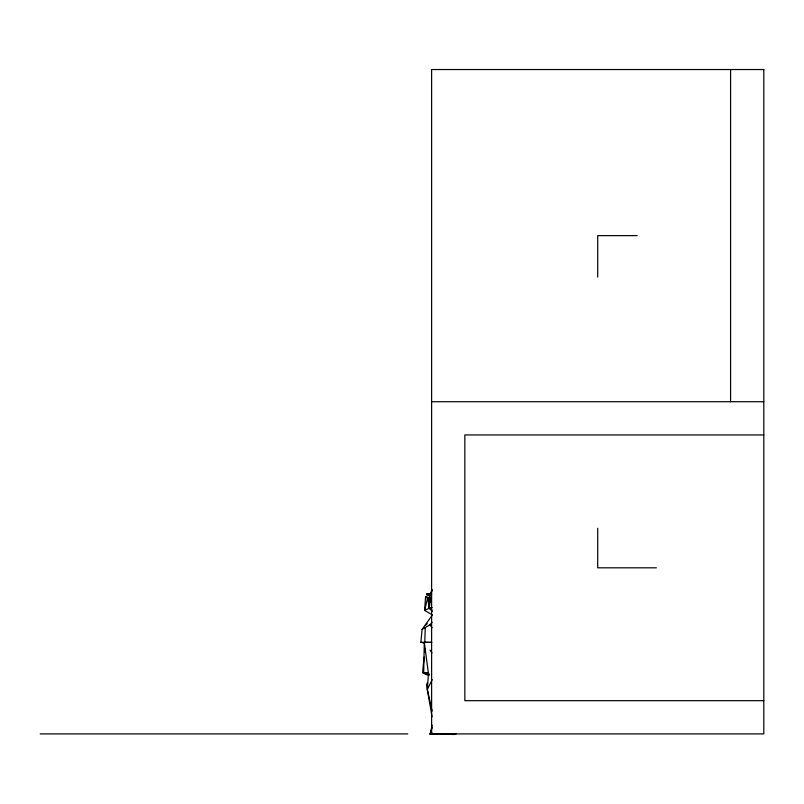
<?xml version="1.0" encoding="UTF-8"?>
<svg xmlns="http://www.w3.org/2000/svg" width="804" height="804" viewBox="0 0 804 804"><rect width="100%" height="100%" fill="white"/><g stroke="black" fill="none" stroke-linecap="round" stroke-linejoin="round"><path stroke-width="1.21" d="M424.12 657.029L422.613 672.636L428.411 672.938L428.984 674.888L423.688 672.878L424.301 642.326L431.778 642.416M429.155 608.387L429.557 594.839L431.185 595.211L429.155 608.387L432.391 611.362M424.763 642.135L425.286 627.462L429.979 624.788L432.12 622.185M430.994 594.246L425.557 596.628L424.643 610.397L432.411 614.959L422.09 629.381L420.874 642.316L424.462 642.969M432.13 711.118L427.366 689.37L428.442 673.44L424.301 642.326L425.507 642.617M424.582 652.225L424.934 648.627M436.411 733.871L430.14 734.203L432.17 725.128M430.14 734.203L432.19 727.489M432.019 590.649L430.803 593.885L429.798 593.844L430.361 593.925M427.336 682.737L426.492 684.897L432.07 716.816M430.833 592.839L432.24 589.583M456.069 733.459L455.637 734.313L433.235 733.841L452.471 733.68M427.366 689.37L432.22 679.621M430.512 594.136L426.502 594.468L427.236 593.844L430.321 593.975M425.497 625.351L427.296 623.653M426.502 594.468L427.236 593.844L428.854 594.367M422.09 629.381L425.286 627.462M431.457 609.462L429.416 608.115L424.643 610.397L427.577 597.995L429.708 597.171M432.271 733.127L429.989 733.982L454.19 734.464L435.125 733.931M427.055 594.136L431.668 593.995M637.21 235.632L597.704 235.632L597.704 277.078M431.617 401.719L763.8 401.719M763.8 434.944L464.833 434.944L464.833 700.686L763.8 700.686M656.335 567.815L597.704 567.815L597.704 528.308M40.2 733.911L407.789 733.911M420.874 642.316L431.095 642.336M428.532 674.777L426.311 674.747L422.613 672.636M432.08 607.593L429.648 607.452L431.889 610.035M423.688 672.878L428.442 673.44M425.557 596.628L429.849 600.477M429.979 624.788L432.1 627.783M430.039 650.084L431.969 653.009M430.029 602.347L427.577 597.995L429.416 608.115M428.411 672.938L429.014 675.31M730.585 69.536L730.585 401.719M763.8 69.536L431.617 69.536L431.617 733.911L763.8 733.911L763.8 69.536"/></g></svg>
